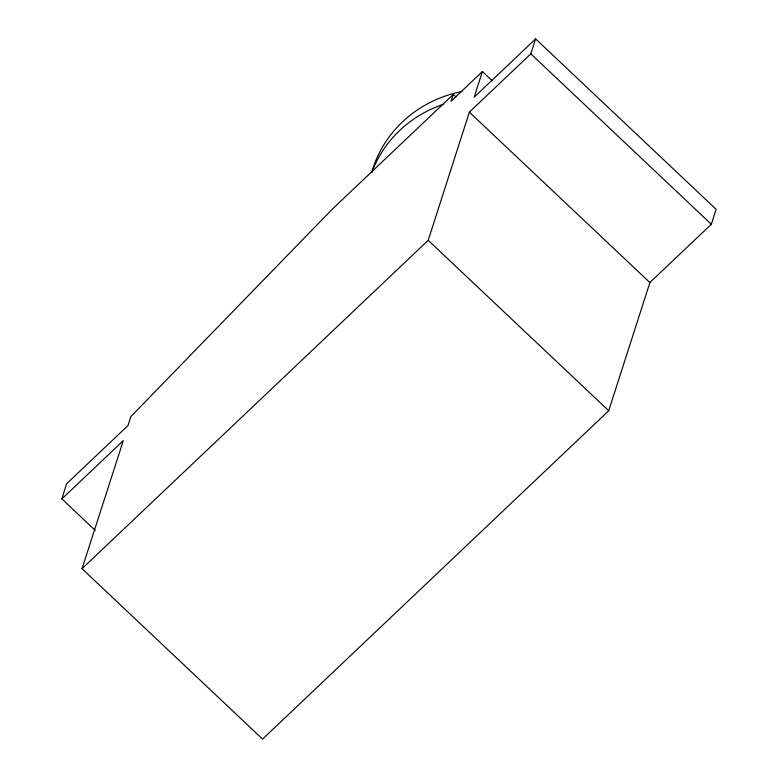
<?xml version="1.0" encoding="UTF-8"?>
<svg xmlns="http://www.w3.org/2000/svg" width="778" height="778" viewBox="0 0 778 778"><rect width="100%" height="100%" fill="white"/><g stroke="black" fill="none" stroke-linecap="round" stroke-linejoin="round"><path stroke-width="1.17" d="M95.305 530.47L61.87 498.902L66.548 483.838L127.991 425.547L130.869 416.58L332.099 209.36L453.253 94.439L455.898 96.929M453.253 94.439L451.065 101.276L482.399 71.547L492.085 80.688M82.04 568.689L428.211 240.324L469.367 112.139L530.81 53.857L535.614 38.9L716.13 209.311L711.325 224.268L649.883 282.55L608.727 410.735L262.556 739.1L82.04 568.689L123.313 440.62L61.87 498.902M482.399 71.547L474.172 97.182L535.614 38.9M530.81 53.857L711.325 224.268M469.367 112.139L649.883 282.55M428.211 240.324L608.727 410.735M371.719 172.376A125.793 117.517 17.8 0 1 462.2 91.415M371.719 172.57A125.793 117.517 17.8 0 1 443.888 104.106"/></g></svg>
